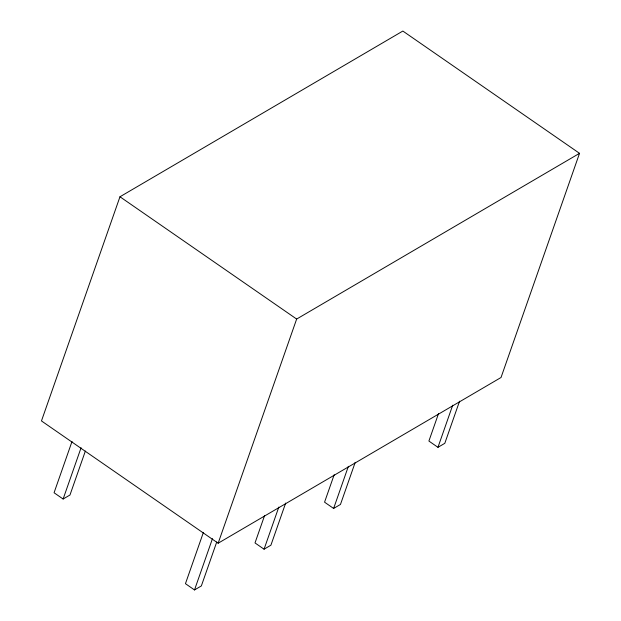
<?xml version="1.0" encoding="UTF-8"?>
<svg xmlns="http://www.w3.org/2000/svg" width="621" height="621" viewBox="0 0 621 621"><rect width="100%" height="100%" fill="white"/><g stroke="black" fill="none" stroke-linecap="round" stroke-linejoin="round"><path stroke-width="0.93" d="M119.969 196.772L41.467 420.937L218.15 543.22L501.031 377.498L579.533 153.333L402.85 31.05L119.969 196.772L296.652 319.054L579.533 153.333M72.02 441.477L54.066 492.756L63.125 499.02L69.971 495.015L85.364 451.063M63.125 499.02L81.079 447.749M203.401 532.407L185.446 583.678L194.505 589.95L201.351 585.937L216.745 541.986M194.505 589.95L212.46 538.671M218.15 543.22L296.652 319.054M264.624 515.461L255.006 542.933L264.065 549.205L270.911 545.191L285.66 503.072M264.065 549.205L278.813 507.085M334.183 474.716L324.558 502.179L333.624 508.452L340.463 504.446L355.22 462.327M333.624 508.452L348.373 466.332M438.519 413.594L428.894 441.057L437.96 447.33L444.807 443.316L459.556 401.197M437.96 447.33L452.709 405.21"/></g></svg>
